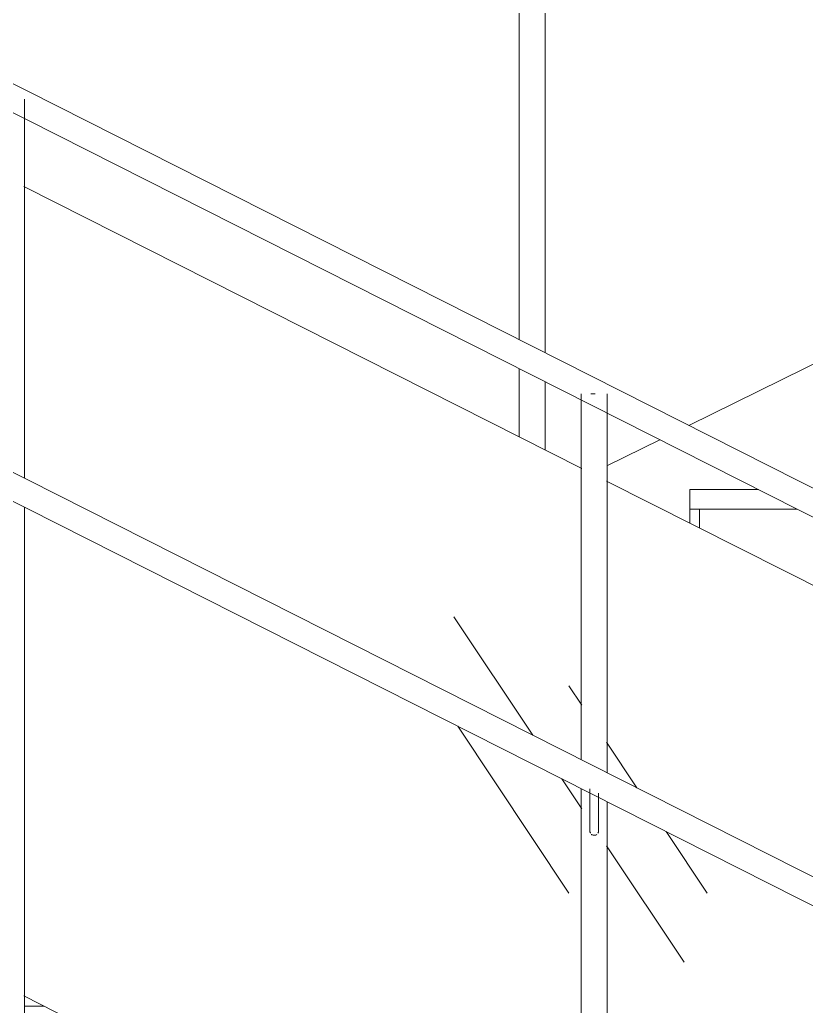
# Model space of a CAD drawing. Header units: millimetres. Extents: x -515342 to 330399, y -224905 to 507333.
# Drawn here: x 225181 to 226395, y 94758 to 96281 of the extents above; entities that cross this region are included whole.
import ezdxf

# ---------------------------------------------------------------- set-up
doc = ezdxf.new("R2010")
doc.units = ezdxf.units.MM
doc.layers.get('0').update_dxf_attribs({"lineweight": 0})
doc.layers.add('Лестницы', color=7, linetype='Continuous', lineweight=0)
doc.layers.add('Ограждение', color=7, linetype='Continuous', lineweight=0)
pattern_1 = [(123.69, (-5209.384, 6334.5), (-2598.611557089607, 3008.926572804382), [641.067, -5769.603]), (123.69, (-5173.824000000001, 6441.18), (-2598.611557089607, 3008.926572804382), [384.64, -6026.03]), (123.69, (-5387.184, 6441.18), (-2598.611557089607, 3008.926572804382), [384.64, -6026.03])]

# ---------------------------------------------------------------- blocks, each defined once
blk = doc.blocks.new('Ограждение - АР_Ограждение_Балясина_D40_900 для 1500-10050451-О_АР_П_Разрез 3-3')
at = {"layer": 'Ограждение'}
for p, q in [((-3892.466545143282, 8879.662321553655), (-3892.466545143282, 7755.664672302861)), ((-3874.168986903721, 8879.662321553651), (-3872.466545143278, 8879.662321553651)), ((-3872.466545143278, 8879.662321553651), (-3867.290164241228, 8879.662321553651)), ((-3852.466545143282, 7735.679818282845), (-3852.466545143282, 8879.662321553655)), ((-3892.466545143282, 7711.076852954068), (-3892.466545143282, 7605.894741234986)), ((-3852.466545143282, 7585.679818282841), (-3852.466545143282, 7690.861930001918))]:
    blk.add_line(p, q, dxfattribs=at)
blk = doc.blocks.new('Ограждение - Для шага 900-V132-О_АР_П_Разрез 3-3')
at = {"layer": 'Ограждение'}
h = blk.add_hatch(dxfattribs=at)
h.set_pattern_fill('FP_2', color=256, style=0, pattern_type=2)
h.set_pattern_definition([(236.31, (-5209.384, 8823.7), (-1777.996317240454, -3556.002002396425), [641.067, -5769.603]), (236.31, (-5173.824000000001, 8717.02), (-1777.996317240454, -3556.002002396425), [384.64, -6026.03]), (236.31, (-5387.184, 8717.02), (-1777.996317240454, -3556.002002396425), [384.64, -6026.03])])
h.paths.add_polyline_path([(-3796.844499999491, 7557.569934357278), (-3796.844499999491, 7662.752046076355), (-3853.489182818085, 7691.378743547026), (-3853.489182818085, 7586.196631827948), (-3805.22588180203, 7561.805659041547)])
h.paths.add_polyline_path([(-3756.844499999491, 7561.582626148142), (-3675.700887293459, 7601.529326151419), (-3756.844499999491, 7642.537123124201), (-3756.844499999491, 7561.805659041547)])
h.paths.add_polyline_path([(-3630.77830108994, 7623.644548959456), (-2991.443907468459, 7938.386503034154), (-2991.443907468459, 8695.463544294049), (-3481.421191265563, 8947.172500951527), (-3853.489182818094, 8764.004806739817), (-3853.489182818085, 7736.196631827954), (-3640.736296658053, 7628.677051788632)])
h.paths.add_polyline_path([(-3212.857271975803, 9026.79032258065), (-2991.443907468451, 9026.79032258065), (-2991.443907468459, 9153.804895687825), (-3025.818857420488, 9171.463842487401), (-3212.857271975803, 9079.385523736686), (-3212.857271975803, 9044.13246134225)])
for p, q in [((-3630.778301089947, 7623.644548959453), (-2991.443907468461, 7938.386503034147)), ((-3756.391453947585, 7561.805659041537), (-3675.700887293465, 7601.52932615141))]:
    blk.add_line(p, q, dxfattribs=at)
blk = doc.blocks.new('Ограждение - Ограждение-10040896-О_АР_П_Разрез 3-3')
for name in ['Ограждение - Для шага 900-V132-О_АР_П_Разрез 3-3', 'Ограждение - АР_Ограждение_Балясина_D40_900 для 1500-10050451-О_АР_П_Разрез 3-3']:
    blk.add_blockref(name, (0, 0))
blk = doc.blocks.new('Ограждение - АР_Ограждение_Балясина_D40_900 для 1500-10050459-О_АР_П_Разрез 3-3')
at = {"layer": 'Ограждение'}
for p, q in [((-4656.844499999491, 8127.298239304541), (-4656.844499999491, 7542.151692232806)), ((-4656.844499999491, 7497.372889547557), (-4656.844499999491, 6588.194444444444))]:
    blk.add_line(p, q, dxfattribs=at)
blk = doc.blocks.new('Ограждение - Для шага 900-10049940-О_АР_П_Разрез 3-3')
at = {"layer": 'Ограждение'}
h = blk.add_hatch(dxfattribs=at)
h.set_pattern_fill('FP_31', color=256, style=0, pattern_type=2)
h.set_pattern_definition(pattern_1)
h.paths.add_polyline_path([(-3795.82186232467, 6307.053120812162), (-3795.82186232467, 7062.23523253123), (-4657.867137674313, 7497.889703092658), (-4657.867137674313, 6742.707591373593), (-3853.588819816099, 6336.246985683898)])
h.paths.add_polyline_path([(-3795.82186232467, 7107.053120812154), (-3795.821862324661, 7557.053120812151), (-4657.867137674313, 7992.707591373595), (-4657.867137674313, 7542.707591373581), (-3800.375689026589, 7109.35450221007)])
for p, q in [((-4657.867137674309, 7992.707591373593), (-3795.821862324665, 7557.053120812154)), ((-3795.821862324673, 6307.053120812161), (-4657.867137674309, 6742.70759137359))]:
    blk.add_line(p, q, dxfattribs=at)
blk = doc.blocks.new('Ограждение - АР_Ограждение_Балясина_D40_900 для 1500-10050457-О_АР_П_Разрез 3-3')
at = {"layer": 'Ограждение'}
for p, q in [((-3796.844499999491, 7107.569934357271), (-3796.844499999491, 7672.462472881182)), ((-3776.844499999488, 7672.462472881176), (-3782.020880901538, 7672.462472881176)), ((-3775.234201879161, 7672.462472881176), (-3776.844499999488, 7672.462472881176)), ((-3756.844499999492, 7672.462472881182), (-3756.844499999492, 7087.355011405126)), ((-3796.844499999491, 6172.777777777782), (-3796.844499999491, 7062.752046076353)), ((-3783.511166666152, 7027.462472881256), (-3783.511166666152, 7062.577166205143)), ((-3770.177833332813, 7055.838858554427), (-3770.177833332813, 7027.462472881256)), ((-3756.844499999492, 7042.537123124207), (-3756.844499999492, 6172.777777777782))]:
    blk.add_line(p, q, dxfattribs=at)
at = {"layer": 'Ограждение', "flags": 128}
for points in [[(-3783.511166666144, 6997.462472881254), (-3783.511166666144, 6997.486469681428), (-3783.511166666144, 6997.558421692175), (-3783.511166666144, 6997.678213805639), (-3783.511166666144, 6997.845654379987), (-3783.511166666144, 6998.060475546019), (-3783.511166666144, 6998.322333635696), (-3783.511166666144, 6998.630809731933), (-3783.511166666144, 6998.985410338782), (-3783.511166666144, 6999.385568170918), (-3783.511166666144, 6999.83064306117), (-3783.511166666144, 7000.319922984657), (-3783.511166666144, 7000.852625197879), (-3783.511166666144, 7001.427897490924), (-3783.511166666144, 7002.044819550854), (-3783.511166666144, 7002.702404433965), (-3783.511166666144, 7003.399600144729), (-3783.511166666152, 7004.135291318727), (-3783.511166666152, 7004.908301007031), (-3783.511166666152, 7005.717392559031), (-3783.511166666152, 7006.561271600844), (-3783.511166666152, 7007.438588106016), (-3783.511166666152, 7008.3479385553), (-3783.511166666152, 7009.287868181951), (-3783.511166666152, 7010.256873299083), (-3783.511166666152, 7011.253403705214), (-3783.511166666152, 7012.275865164273), (-3783.511166666152, 7013.322621956039), (-3783.511166666152, 7014.391999492951), (-3783.511166666152, 7015.482286999067), (-3783.511166666152, 7016.591740246959), (-3783.511166666152, 7017.718584348094), (-3783.511166666152, 7018.861016592297), (-3783.511166666152, 7020.017209331685), (-3783.511166666152, 7021.185312904514), (-3783.511166666152, 7022.363458594249), (-3783.511166666152, 7023.549761619111), (-3783.511166666152, 7024.742324147326), (-3783.511166666152, 7025.939238333245), (-3783.511166666152, 7027.138589369506), (-3783.511166666152, 7027.462472881256)], [(-3770.177833332813, 7027.462472881256), (-3770.177833332813, 7026.262792855659), (-3770.177833332813, 7025.065032062179), (-3770.177833332813, 7023.871106662592), (-3770.177833332813, 7022.682926682832), (-3770.177833332813, 7021.502392957405), (-3770.177833332813, 7020.331394088441), (-3770.177833332813, 7019.171803424333), (-3770.177833332813, 7018.025476062772), (-3770.177833332813, 7016.894245883004), (-3770.177833332813, 7015.779922611998), (-3770.177833332813, 7014.684288929276), (-3770.177833332813, 7013.60909761501), (-3770.177833332813, 7012.556068745945), (-3770.177833332813, 7011.526886943628), (-3770.177833332813, 7010.523198679404), (-3770.177833332813, 7009.546609640383), (-3770.177833332813, 7008.598682160699), (-3770.177833332813, 7007.680932722109), (-3770.177833332813, 7006.79482952794), (-3770.177833332813, 7005.941790154267), (-3770.177833332813, 7005.123179282128), (-3770.177833332813, 7004.340306514288), (-3770.177833332813, 7003.594424280164), (-3770.177833332813, 7002.886725832225), (-3770.177833332813, 7002.21834333702), (-3770.177833332813, 7001.590346063957), (-3770.177833332813, 7001.003738674708), (-3770.177833332813, 7000.459459615961), (-3770.177833332813, 6999.958379618105), (-3770.177833332813, 6999.501300302237), (-3770.177833332813, 6999.088952897766), (-3770.177833332813, 6998.721997072579), (-3770.177833332813, 6998.401019877707), (-3770.177833332813, 6998.1265348082), (-3770.177833332813, 6997.898980981602), (-3770.177833332813, 6997.718722435505), (-3770.177833332813, 6997.586047545126), (-3770.177833332813, 6997.501168561991), (-3770.177833332813, 6997.464221274354)]]:
    blk.add_lwpolyline(points, dxfattribs=at)
at = {"layer": 'Ограждение'}
for points, knots in [([(-3783.408423077196, 6998.628388090122), (-3783.450553989318, 6998.390197931261), (-3783.50581181726, 6997.911017064746), (-3783.513933517074, 6997.164861742123), (-3783.445517926716, 6996.435767193188), (-3783.24517586381, 6995.498031037447), (-3782.938434404476, 6994.709656752515), (-3782.65835076983, 6994.200306699738), (-3782.609948082025, 6994.116719825022)], [0.4444444444444444, 0.4444444444444444, 0.4444444444444444, 0.4444444444444444, 0.4791666666666666, 0.5138888888888888, 0.548611111111111, 0.5833333333333333, 0.6527777777777777, 0.6666666666666667, 0.6666666666666667, 0.6666666666666667, 0.6666666666666667]), ([(-3781.137612642588, 6992.362435594023), (-3781.06386609378, 6992.300359269263), (-3780.612281421269, 6991.93691621967), (-3779.263103874019, 6991.117188490464), (-3777.857681696751, 6990.808593891949), (-3776.844499999488, 6990.795806214584)], [0.7777777777777779, 0.7777777777777779, 0.7777777777777779, 0.7777777777777779, 0.7916666666666667, 0.8611111111111112, 1, 1, 1, 1]), ([(-3771.076201269153, 6994.120142227031), (-3770.883115849017, 6994.454531579213), (-3770.556816758395, 6995.161490293627), (-3770.282257097046, 6996.153212108443), (-3770.183036551779, 6997.015842502447), (-3770.175168945157, 6997.762017217517), (-3770.220926613259, 6998.248018280117), (-3770.257413290792, 6998.486686338219)], [0.3333333333333333, 0.3333333333333333, 0.3333333333333333, 0.3333333333333333, 0.3888888888888888, 0.4444444444444444, 0.4791666666666666, 0.5138888888888888, 0.548611111111111, 0.548611111111111, 0.548611111111111, 0.548611111111111])]:
    blk.add_open_spline(points, degree=3, knots=knots, dxfattribs=at)
blk.add_open_spline([(-3776.844499999488, 6990.795806214584), (-3776.033954641675, 6990.806036356475), (-3774.515964273314, 6991.069849912378), (-3773.14548970755, 6991.862508858713), (-3772.554563350958, 6992.359445544845)], degree=3, dxfattribs=at)
blk = doc.blocks.new('Ограждение - Для шага 900-V137-О_АР_П_Разрез 3-3')
at = {"layer": 'Ограждение'}
h = blk.add_hatch(dxfattribs=at)
h.set_pattern_fill('FP_31', color=256, style=0, pattern_type=2)
h.set_pattern_definition(pattern_1)
h.paths.add_polyline_path([(-2895.821862324669, 5852.217354388803), (-2895.821862324669, 6607.399466107876), (-3757.867137674312, 7043.053936669307), (-3757.867137674312, 6287.871824950235), (-2978.870711264254, 5894.188006453257)])
h.paths.add_polyline_path([(-2895.821862324669, 6652.217354388803), (-2895.821862324669, 7102.217354388797), (-3757.867137674312, 7537.871824950237), (-3757.867137674312, 7087.871824950235), (-3002.178727183893, 6705.967250102834)])
blk.add_line((-3757.867137674307, 7537.871824950234), (-2895.75246560486, 7102.182283155196), dxfattribs=at)
blk = doc.blocks.new('Ограждение - Ограждение-10041264-О_АР_П_Разрез 3-3')
for name in ['Ограждение - АР_Ограждение_Балясина_D40_900 для 1500-10050459-О_АР_П_Разрез 3-3', 'Ограждение - Для шага 900-10049940-О_АР_П_Разрез 3-3', 'Ограждение - АР_Ограждение_Балясина_D40_900 для 1500-10050457-О_АР_П_Разрез 3-3', 'Ограждение - Для шага 900-V137-О_АР_П_Разрез 3-3']:
    blk.add_blockref(name, (0, 0))
blk = doc.blocks.new('Тип верхнего поручня - Верхний поручень_Внутренний_-10041267-О_АР_П_Разрез 3-3')
at = {"layer": 'Ограждение'}
for p, q in [((-1754.261067449117, 6675.303266548714), (-4814.427932549823, 8221.829201516986)), ((-4832.469766940092, 8186.129170538933), (-1772.302901839378, 6639.603235570657))]:
    blk.add_line(p, q, dxfattribs=at)
blk = doc.blocks.new('Тип перил - Перила_Внутренний_-10041277-О_АР_П_Разрез 3-3')
at = {"layer": 'Ограждение'}
for p, q in [((-1755.324630499078, 6075.840762676456), (-4813.364369499863, 7621.291705389235)), ((-4831.406203890124, 7585.591674411183), (-1773.366464889347, 6040.140731698402))]:
    blk.add_line(p, q, dxfattribs=at)

msp = doc.modelspace()

# ---------------------------------------------------------------- linework, layer by layer
at = {"layer": 'Лестницы'}
for p, q in [((226215.7438064702, 95555.91287718015), (226321.4240612339, 95555.91287718015)), ((226215.7438064702, 95525.91287718015), (226215.7438064702, 95555.91287718015)), ((226215.7438064702, 95525.91287718015), (226215.7438064702, 95504.13872065133)), ((226230.7438064702, 95525.91287718015), (226215.7438064702, 95525.91287718015)), ((226380.7861474926, 95525.91287718015), (226215.7438064702, 95525.91287718015)), ((226230.7438064702, 95525.91287718015), (226380.7861474926, 95525.91287718015)), ((226230.7438064702, 95496.55812454427), (226230.7438064702, 95525.91287718015)), ((226230.7438064702, 95496.55812454427), (226230.7438064702, 95525.91287718015)), ((225187.8993064702, 94758.39287718013), (225217.9578485965, 94758.39287718013))]:
    msp.add_line(p, q, dxfattribs=at)

# ---------------------------------------------------------------- block references
at = {"layer": 'Ограждение'}
for name in ['Ограждение - Ограждение-10040896-О_АР_П_Разрез 3-3', 'Тип верхнего поручня - Верхний поручень_Внутренний_-10041267-О_АР_П_Разрез 3-3', 'Ограждение - Ограждение-10041264-О_АР_П_Разрез 3-3', 'Тип перил - Перила_Внутренний_-10041277-О_АР_П_Разрез 3-3']:
    msp.add_blockref(name, (229844.7438064696, 88031.39287718013), dxfattribs=at)

doc.saveas('drawing.dxf')
